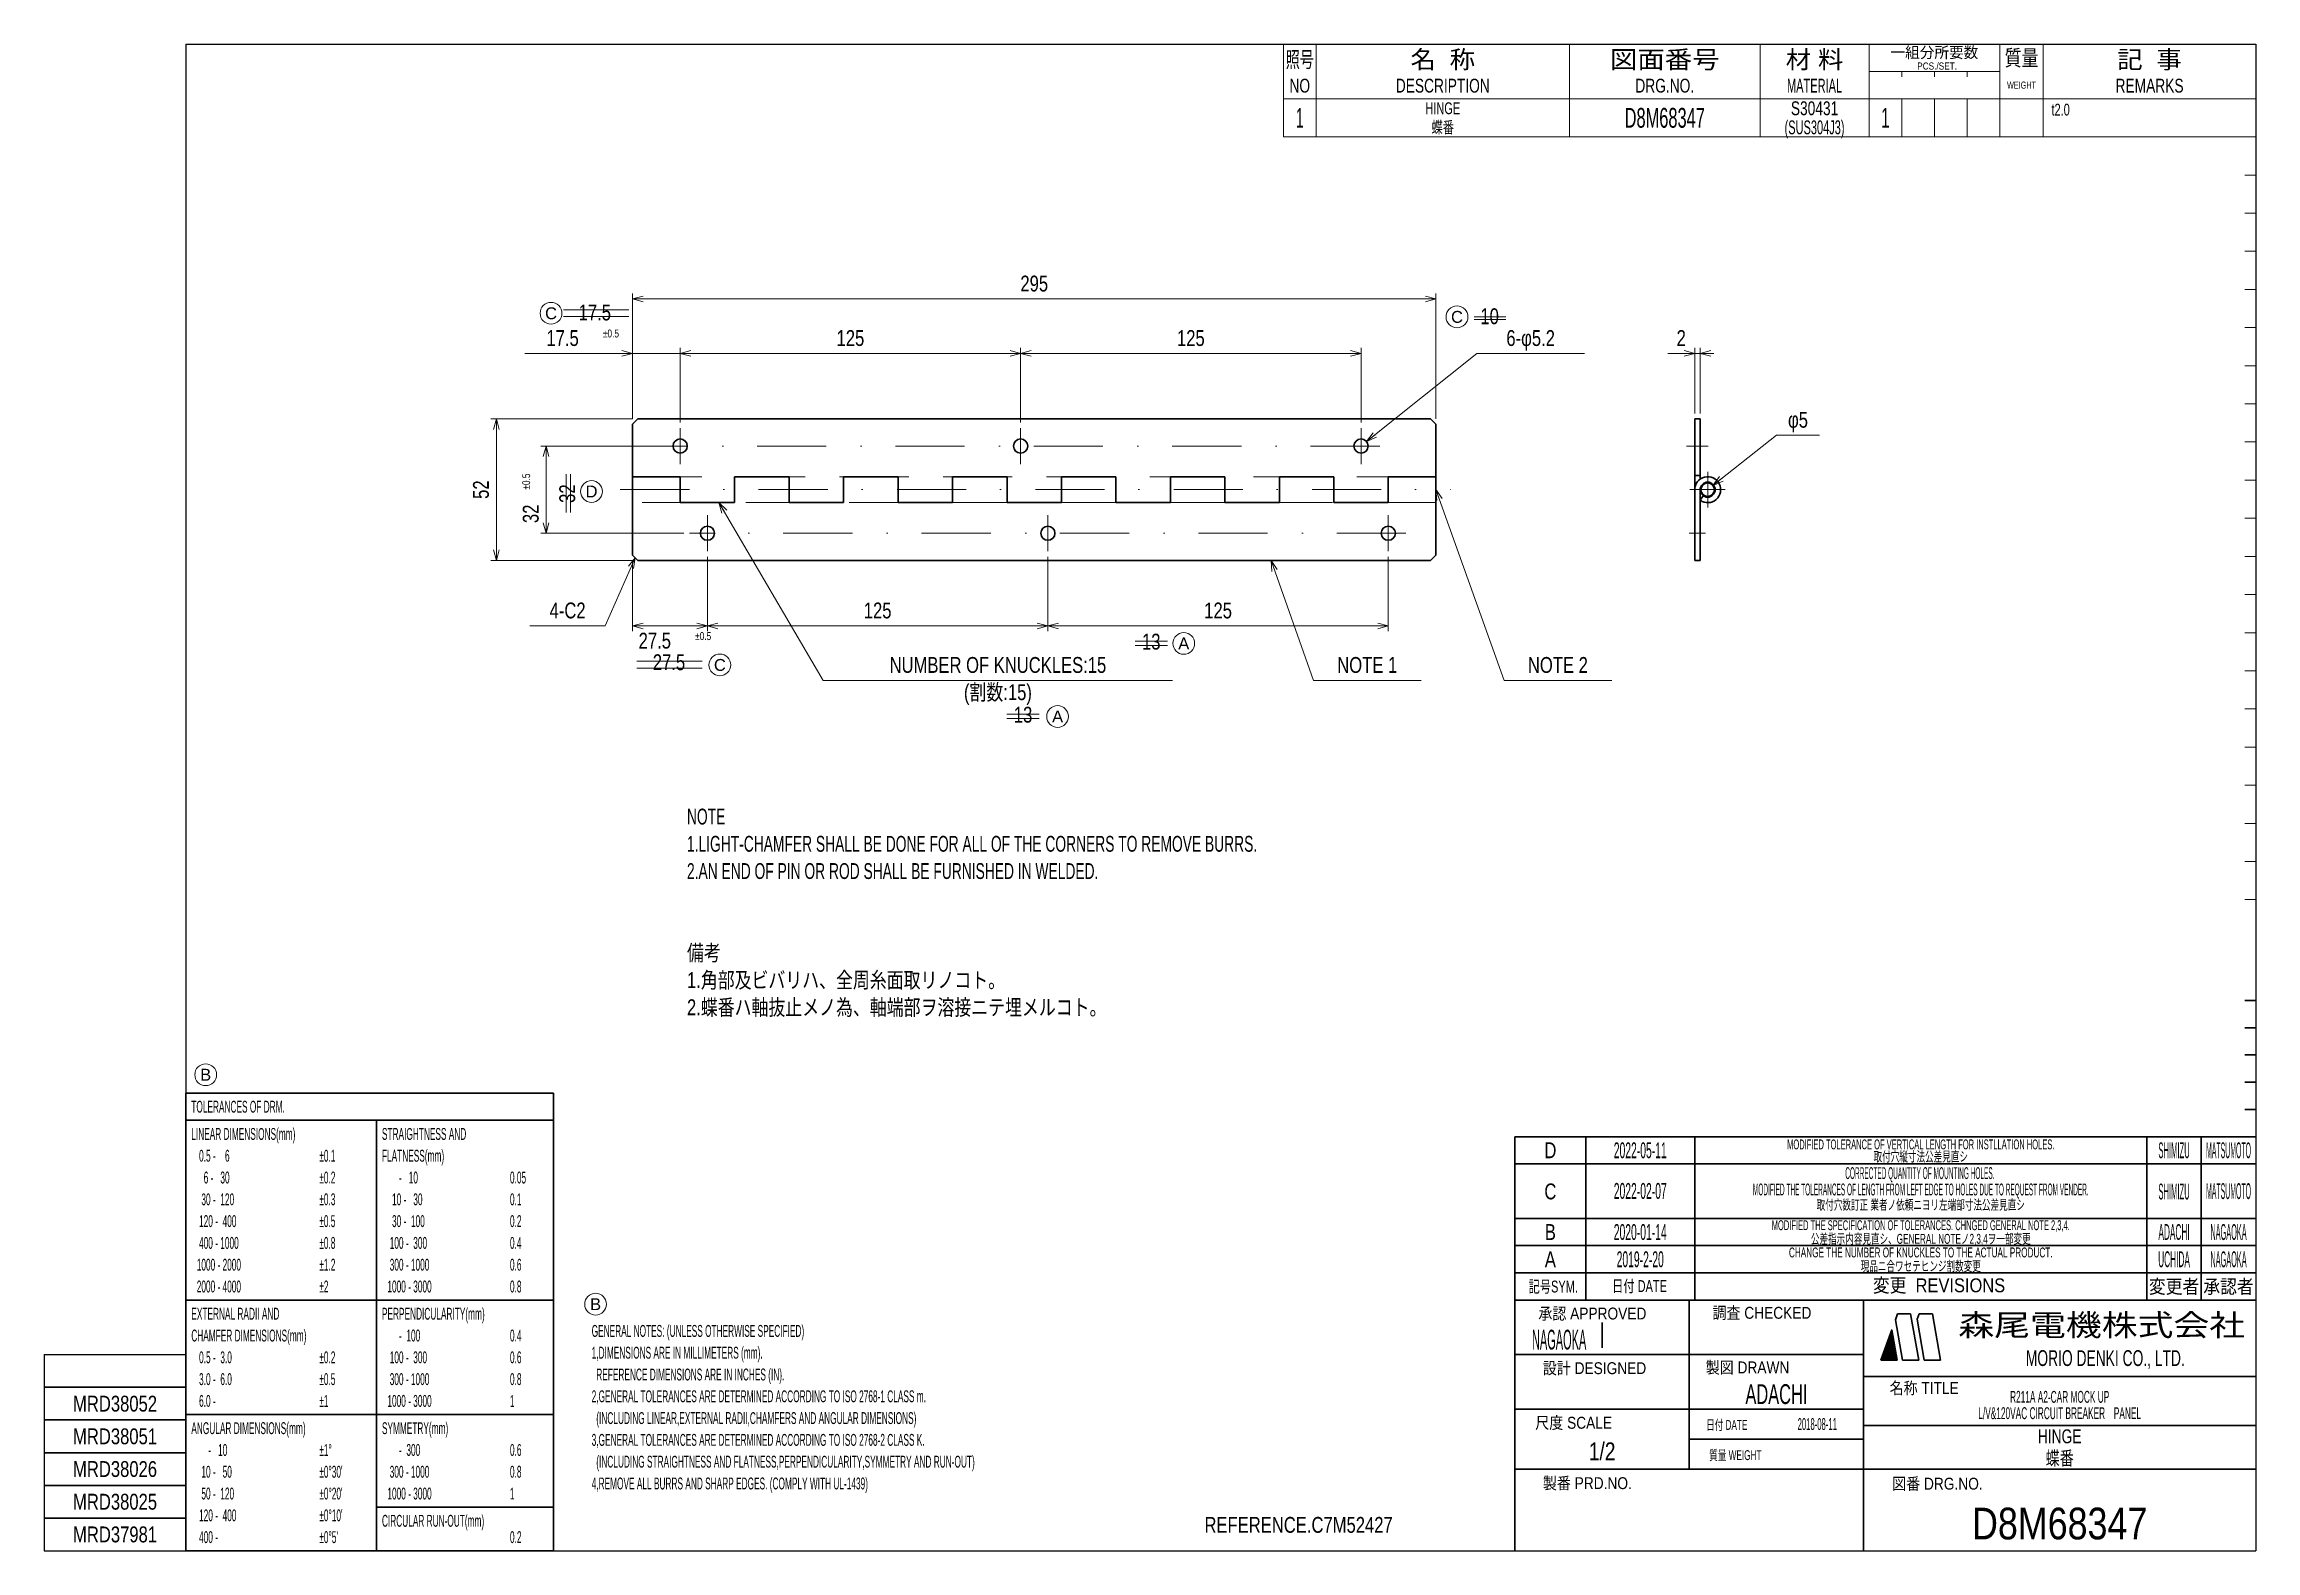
# Model space of a CAD drawing. Header units: millimetres. Extents: x 7 to 413, y 10 to 287.
import ezdxf
from ezdxf.enums import TextEntityAlignment as Align

# ---------------------------------------------------------------- set-up
doc = ezdxf.new("R2010")
doc.units = ezdxf.units.MM
doc.linetypes.add('DASHDOT', pattern=[25.3, 12.7, -6.3, 0, -6.3])
doc.linetypes.add('DASHED', pattern=[19, 12.7, -6.3])
for name, color, linetype in [('05', 7, 'Continuous'), ('GR1_07', 7, 'Continuous'), ('GR1_16', 7, 'Continuous'), ('図面枠D8M', 7, 'Continuous'), ('表題、部品表_01', 7, 'Continuous'), ('表題、部品表_02', 7, 'Continuous'), ('表題、部品表_03', 7, 'Continuous'), ('表題、部品表_訂正', 7, 'Continuous')]:
    doc.layers.add(name, color=color, linetype=linetype)
doc.styles.add('HG丸ｺﾞｼｯｸM-PRO', font='')
doc.styles.get('HG丸ｺﾞｼｯｸM-PRO').set_extended_font_data('HG丸ｺﾞｼｯｸM-PRO')

# ---------------------------------------------------------------- blocks, each defined once
blk = doc.blocks.new('BLKF024')
at = {"layer": '図面枠D8M', "color": 4, "linetype": 'Continuous', "lineweight": 13}
for p, q in [((344.778471, 46.998727), (346.524087, 48.744343)), ((344.8594, 47.221078), (346.502888, 48.864566)), ((344.940329, 47.443428), (346.48169, 48.984789)), ((345.021258, 47.665778), (346.460491, 49.105012)), ((345.102186, 47.888128), (346.439293, 49.225235)), ((345.183115, 48.110479), (346.418094, 49.345457)), ((345.264044, 48.332829), (346.396896, 49.46568)), ((345.344973, 48.555179), (346.375697, 49.585903)), ((345.425902, 48.777529), (346.354499, 49.706126)), ((345.506831, 48.999879), (346.3333, 49.826349)), ((345.58776, 49.22223), (346.312102, 49.946572)), ((345.668689, 49.44458), (346.290903, 50.066794)), ((345.749617, 49.66693), (346.269705, 50.187017)), ((345.830546, 49.88928), (346.248506, 50.30724)), ((345.911475, 50.111631), (346.227307, 50.427463)), ((345.992404, 50.333981), (346.206109, 50.547686)), ((346.073333, 50.556331), (346.18491, 50.667909)), ((346.154262, 50.778681), (346.163712, 50.788131)), ((344.157871, 45.246757), (346.693675, 47.782561)), ((344.211969, 45.442276), (346.672477, 47.902784)), ((344.292898, 45.664626), (346.651278, 48.023006)), ((344.299292, 45.246757), (346.714874, 47.662338)), ((344.373827, 45.886976), (346.63008, 48.143229)), ((344.440714, 45.246757), (346.736072, 47.542115)), ((344.454756, 46.109327), (346.608881, 48.263452)), ((344.535684, 46.331677), (346.587682, 48.383675)), ((344.582135, 45.246757), (346.757271, 47.421892)), ((344.616613, 46.554027), (346.566484, 48.503898)), ((344.697542, 46.776377), (346.545285, 48.624121)), ((344.723556, 45.246757), (346.778469, 47.301669)), ((344.864978, 45.246757), (346.799668, 47.181447)), ((345.006399, 45.246757), (346.820866, 47.061224)), ((345.147821, 45.246757), (346.842065, 46.941001)), ((345.289242, 45.246757), (346.863263, 46.820778)), ((345.430663, 45.246757), (346.884462, 46.700555)), ((345.572085, 45.246757), (346.90566, 46.580332)), ((345.713506, 45.246757), (346.926859, 46.46011)), ((345.854927, 45.246757), (346.948057, 46.339887)), ((345.996349, 45.246757), (346.969256, 46.219664)), ((346.13777, 45.246757), (346.990455, 46.099441)), ((346.279191, 45.246757), (347.011653, 45.979218)), ((346.420613, 45.246757), (347.032852, 45.858995)), ((346.562034, 45.246757), (347.05405, 45.738773)), ((346.703455, 45.246757), (347.075249, 45.61855)), ((346.844877, 45.246757), (347.096447, 45.498327)), ((346.986298, 45.246757), (347.117646, 45.378104)), ((347.12772, 45.246757), (347.138844, 45.257881))]:
    blk.add_line(p, q, dxfattribs=at)
blk = doc.blocks.new('BLKF023')
at = {"layer": '図面枠D8M', "color": 2, "linetype": 'Continuous', "lineweight": 25}
for p, q in [((33, 286.75), (413, 286.75)), ((33, 286.75), (33, 10.25)), ((413, 286.75), (413, 10.25)), ((7, 46.25), (7, 10.25)), ((7, 46.25), (33, 46.25)), ((7, 10.25), (413, 10.25))]:
    blk.add_line(p, q, dxfattribs=at)
at = {"layer": '図面枠D8M', "color": 4, "linetype": 'Continuous', "lineweight": 13}
for p, q in [((413, 269.75), (411, 269.75)), ((413, 262.75), (411, 262.75)), ((413, 255.75), (411, 255.75)), ((413, 248.75), (411, 248.75)), ((413, 241.75), (411, 241.75)), ((413, 234.75), (411, 234.75)), ((413, 227.75), (411, 227.75)), ((413, 220.75), (411, 220.75)), ((413, 213.75), (411, 213.75)), ((413, 206.75), (411, 206.75)), ((413, 199.75), (411, 199.75)), ((413, 192.75), (411, 192.75)), ((413, 185.75), (411, 185.75)), ((413, 178.75), (411, 178.75)), ((413, 171.75), (411, 171.75)), ((413, 164.75), (411, 164.75)), ((413, 157.75), (411, 157.75)), ((413, 150.75), (411, 150.75)), ((413, 143.75), (411, 143.75)), ((413, 136.75), (411, 136.75)), ((411, 129.75), (413, 129.75))]:
    blk.add_line(p, q, dxfattribs=at)
at = {"layer": '図面枠D8M', "color": 3, "linetype": 'Continuous', "lineweight": 35}
for p, q in [((413, 111.25), (411, 111.25)), ((413, 106.25), (411, 106.25)), ((413, 101.25), (411, 101.25)), ((413, 96.25), (411, 96.25)), ((413, 91.25), (411, 91.25)), ((277, 86.25), (277, 10.25)), ((290, 86.25), (290, 56.25)), ((310, 86.25), (310, 56.25)), ((393, 86.25), (393, 56.25)), ((403, 86.25), (403, 56.25)), ((413, 86.25), (411, 86.25)), ((277, 81.25), (413, 81.25)), ((413, 81.25), (411, 81.25)), ((277, 71.25), (413, 71.25)), ((277, 66.25), (413, 66.25)), ((277, 61.25), (413, 61.25)), ((277, 56.25), (413, 56.25)), ((309, 56.25), (309, 25.25)), ((341, 56.25), (341, 10.25)), ((346.84, 52.65), (347.23, 53.75)), ((347.23, 53.75), (349.64, 53.75)), ((351.14, 45.25), (349.64, 53.75)), ((351.18, 53.75), (350.82, 52.76)), ((351.18, 53.75), (353.64, 53.75)), ((355.14, 45.25), (353.64, 53.75)), ((293, 52.17), (293, 47.48)), ((344.14, 45.25), (346.16, 50.8)), ((347.14, 45.25), (346.16, 50.8)), ((348.14, 45.25), (346.84, 52.65)), ((352.14, 45.25), (350.82, 52.76)), ((277, 46.25), (341, 46.25)), ((344.14, 45.25), (347.14, 45.25)), ((348.14, 45.25), (351.14, 45.25)), ((352.14, 45.25), (355.14, 45.25)), ((341, 42.25), (413, 42.25)), ((7, 40.25), (33, 40.25)), ((7, 34.25), (33, 34.25)), ((277, 36.25), (341, 36.25)), ((341, 33.25), (413, 33.25)), ((309, 30.75), (341, 30.75)), ((7, 28.25), (33, 28.25)), ((277, 25.25), (413, 25.25)), ((7, 22.25), (33, 22.25)), ((33, 16.25), (7, 16.25))]:
    blk.add_line(p, q, dxfattribs=at)
at = {"layer": '図面枠D8M', "color": 4, "linetype": 'Continuous', "lineweight": 13}
blk.add_blockref('BLKF024', (0, 0), dxfattribs=at)
at = {"layer": '図面枠D8M', "color": 4, "linetype": 'Continuous', "lineweight": 13, "style": 'HG丸ｺﾞｼｯｸM-PRO'}
for s, height, width, p in [('記号SYM.', 2.182, 0.69227, (284.03, 58.74)), ('日付 DATE', 2.182, 0.692507, (299.87, 58.83)), ('変更  REVISIONS', 2.5455, 0.887352, (354.85, 58.97)), ('変更者', 2.545, 0.887717, (398, 58.75)), ('承認者', 2.545, 0.887717, (408, 58.75)), ('承認 APPROVED', 2.1818, 0.863151, (291.21, 53.79)), ('調査 CHECKED', 2.182, 0.863174, (322.34, 53.92)), ('設計 DESIGNED', 2.1818, 0.862613, (291.61, 43.76)), ('製図 DRAWN', 2.182, 0.863099, (319.7, 43.9)), ('名称 TITLE', 2.182, 0.862489, (352.13, 40.11)), ('尺度 SCALE', 2.182, 0.862581, (287.78, 33.74)), ('日付 DATE', 1.818, 0.618255, (315.88, 33.34)), ('質量 WEIGHT', 1.818, 0.618812, (317.46, 27.8)), ('製番 PRD.NO.', 2.182, 0.863299, (290.29, 22.66)), ('図番 DRG.NO.', 2.182, 0.863083, (354.56, 22.56))]:
    blk.add_text(s, height=height, dxfattribs=dict(at, width=width)).set_placement(p, align=Align.MIDDLE_CENTER)
at = {"layer": '図面枠D8M', "color": 2, "linetype": 'Continuous', "lineweight": 25, "style": 'HG丸ｺﾞｼｯｸM-PRO', "width": 1.206081}
blk.add_text('森尾電機株式会社', height=4, dxfattribs=at).set_placement((384.72, 51.68), align=Align.MIDDLE_CENTER)
at = {"layer": '図面枠D8M', "color": 3, "linetype": 'Continuous', "lineweight": 35, "style": 'HG丸ｺﾞｼｯｸM-PRO', "width": 0.652197}
blk.add_text('MORIO DENKI CO., LTD.', height=2.9091, dxfattribs=at).set_placement((385.38, 45.61), align=Align.MIDDLE_CENTER)
blk = doc.blocks.new('BLKF025')
at = {"layer": '図面枠D8M', "color": 3, "linetype": 'Continuous', "lineweight": 35, "style": 'HG丸ｺﾞｼｯｸM-PRO'}
for s, height, width, p in [('MATSUMOTO', 2.909, 0.26157, (408, 83.75)), ('C', 2.91, 0.782198, (283.5, 76.2)), ('2022-02-07', 2.909, 0.488281, (300, 76.29)), ('MODIFIED THE TOLERANCES OF LENGTH FROM LEFT EDGE TO HOLES DUE TO REQUEST FROM VENDER.', 2.1818, 0.326789, (351.5, 76.56)), ('CORRECTED QUANTITY OF MOUNTING HOLES. ', 2.1818, 0.326566, (351.5, 79.56)), ('SHIMIZU', 2.909, 0.359252, (398, 76.18)), ('MATSUMOTO', 2.909, 0.26157, (408, 76.25)), ('B', 2.91, 0.78204, (283.5, 68.75)), ('2020-01-14', 2.909, 0.488281, (300, 68.75)), ('MODIFIED THE SPECIFICATION OF TOLERANCES. CHNGED GENERAL NOTE 2,3,4.', 1.8182, 0.497821, (351.5, 70)), ('ADACHI', 2.909, 0.39045, (398, 68.75)), ('NAGAOKA', 2.909, 0.334453, (408, 68.75)), ('A', 2.91, 0.782973, (283.5, 63.75)), ('2019-2-20', 2.909, 0.488281, (300, 63.75)), ('CHANGE THE NUMBER OF KNUCKLES TO THE ACTUAL PRODUCT.', 1.8182, 0.618832, (351.5, 65)), ('UCHIDA', 2.909, 0.3908, (398, 63.75)), ('NAGAOKA', 2.909, 0.334453, (408, 63.75)), ('NAGAOKA', 3.636, 0.414524, (285.11, 49)), ('ADACHI', 3.636, 0.619335, (325, 39)), ('L/V&120VAC CIRCUIT BREAKER\u3000PANEL', 2.1818, 0.522042, (377, 35.5)), ('R211A A2-CAR MOCK UP', 2.1818, 0.522319, (377, 38.5)), ('2018-08-11', 2.182, 0.482412, (332.5, 33.5)), ('HINGE', 2.545, 0.741468, (377, 31.25)), ('1/2', 3.273, 0.80628, (293, 28.5)), ('D8M68347', 5.818, 0.845432, (377, 15.25))]:
    blk.add_text(s, height=height, dxfattribs=dict(at, width=width)).set_placement(p, align=Align.MIDDLE_CENTER)
blk = doc.blocks.new('BLKF026')
at = {"layer": 'GR1_07', "color": 3, "linetype": 'Continuous', "lineweight": 35}
for p, q in [((310, 218), (311, 218)), ((310, 205), (310, 218)), ((311, 218), (311, 206.94)), ((311, 207.62), (310, 207.62)), ((310, 192), (310, 205)), ((311, 205), (311, 192)), ((311, 203.06), (311.58, 203.88)), ((311, 192), (310, 192))]:
    blk.add_line(p, q, dxfattribs=at)
at = {"layer": 'GR1_07', "color": 4, "linetype": 'DASHDOT', "lineweight": 13}
for p, q in [((312.5, 213), (308.5, 213)), ((312.38, 201.75), (312.38, 208.25)), ((309.12, 205), (315.62, 205)), ((312, 197), (309, 197))]:
    blk.add_line(p, q, dxfattribs=at)
at = {"layer": 'GR1_07', "color": 3, "linetype": 'Continuous', "lineweight": 35}
for radius in [1.38, 1.25]:
    blk.add_circle((312.38, 205), radius, dxfattribs=at)
blk.add_arc((312.38, 205), 2.38, 234.6235, 180, dxfattribs=at)
blk = doc.blocks.new('FXTIP_ARROW_S')
at = {"color": 0, "linetype": 'Continuous', "lineweight": -2}
for q in [(-1, 0), (-0.97, 0.26), (-0.97, -0.26)]:
    blk.add_line((0, 0), q, dxfattribs=at)
blk = doc.blocks.new('FXTIP_ARROW_E')
at = {"color": 0, "linetype": 'Continuous', "lineweight": -2}
for q in [(-1, 0), (-0.97, 0.26), (-0.97, -0.26)]:
    blk.add_line((0, 0), q, dxfattribs=at)
blk = doc.blocks.new('BLKF027')
at = {"layer": '表題、部品表_02', "color": 4, "linetype": 'Continuous', "lineweight": 13}
for p, q in [((234.5, 276.75), (234.5, 269.75)), ((234.5, 276.75), (413, 276.75)), ((240.5, 276.75), (240.5, 269.75)), ((287, 276.75), (287, 269.75)), ((322, 276.75), (322, 269.75)), ((342, 276.75), (342, 269.75)), ((348, 276.75), (348, 269.75)), ((354, 276.75), (354, 269.75)), ((360, 269.75), (360, 276.75)), ((366, 276.75), (366, 269.75)), ((374, 276.75), (374, 269.75)), ((413, 276.75), (413, 269.75)), ((234.5, 269.75), (413, 269.75))]:
    blk.add_line(p, q, dxfattribs=at)
blk = doc.blocks.new('BLKF029')
at = {"layer": '05', "color": 4, "linetype": 'Continuous', "lineweight": 13}
blk.add_circle((216.2, 176.78), 2, dxfattribs=at)
at = {"layer": '05', "color": 4, "linetype": 'Continuous', "lineweight": 13, "style": 'HG丸ｺﾞｼｯｸM-PRO', "width": 1.042301}
blk.add_text('A', height=2.18, dxfattribs=at).set_placement((216.2, 176.78), align=Align.MIDDLE_CENTER)
blk = doc.blocks.new('BLKF030')
at = {"layer": '05', "color": 4, "linetype": 'Continuous', "lineweight": 13}
blk.add_circle((193.04, 163.37), 2, dxfattribs=at)
at = {"layer": '05', "color": 4, "linetype": 'Continuous', "lineweight": 13, "style": 'HG丸ｺﾞｼｯｸM-PRO', "width": 1.042301}
blk.add_text('A', height=2.18, dxfattribs=at).set_placement((193.04, 163.37), align=Align.MIDDLE_CENTER)
blk = doc.blocks.new('BLKF032')
at = {"layer": '表題、部品表_01', "color": 4, "linetype": 'Continuous', "lineweight": 13}
for p, q in [((234.5, 286.75), (234.5, 276.75)), ((234.5, 286.75), (413, 286.75)), ((240.5, 286.75), (240.5, 276.75)), ((287, 286.75), (287, 276.75)), ((322, 286.75), (322, 276.75)), ((342, 286.75), (342, 276.75)), ((366, 286.75), (366, 276.75)), ((374, 286.75), (374, 276.75)), ((413, 286.75), (413, 276.75)), ((342, 281.75), (366, 281.75)), ((348, 280.75), (348, 281.75)), ((354, 281.75), (354, 280.75)), ((360, 281.75), (360, 280.75)), ((234.5, 276.75), (413, 276.75))]:
    blk.add_line(p, q, dxfattribs=at)
at = {"layer": '表題、部品表_01', "color": 3, "linetype": 'Continuous', "lineweight": 35, "style": 'HG丸ｺﾞｼｯｸM-PRO'}
for s, height, width, p in [('照号', 2.909, 0.651535, (237.5, 283.95)), ('名  称', 3.273, 1.042426, (263.75, 283.95)), ('図面番号', 3.273, 1.127518, (304.5, 283.95)), ('材 料', 3.273, 1.042439, (332, 283.95)), ('一組分所要数', 2.036, 0.966638, (354, 285.25)), ('質量', 2.909, 0.781842, (370, 284.25)), ('記  事', 3.273, 1.042426, (393.5, 283.95)), ('NO', 2.545, 0.740841, (237.5, 279.15)), ('DESCRIPTION', 2.5455, 0.741365, (263.75, 279.15)), ('DRG.NO.', 2.545, 0.741189, (304.5, 279.15)), ('MATERIAL', 2.545, 0.594756, (332, 279.15)), ('PCS./SET.', 1.309, 0.862935, (354.5, 282.75)), ('REMARKS', 2.545, 0.742803, (393.5, 279.15)), ('WEIGHT', 1.309, 0.635507, (370, 279.25))]:
    blk.add_text(s, height=height, dxfattribs=dict(at, width=width)).set_placement(p, align=Align.MIDDLE_CENTER)
blk = doc.blocks.new('BLKF031')
at = {"layer": '表題、部品表_01', "color": 3, "linetype": 'Continuous', "lineweight": 13}
blk.add_blockref('BLKF032', (0, 0), dxfattribs=at)
blk = doc.blocks.new('BLKF033')
at = {"layer": 'GR1_07', "color": 3, "linetype": 'Continuous', "lineweight": 35}
for p, q in [((116, 218), (115, 217)), ((115, 217), (115, 193)), ((261.5, 218), (116, 218)), ((261.5, 218), (262.5, 217)), ((262.5, 193), (262.5, 217)), ((123.75, 207.375), (115, 207.375)), ((123.75, 202.625), (123.75, 207.375)), ((133.75, 202.625), (133.75, 207.375)), ((143.75, 207.375), (133.75, 207.375)), ((143.75, 202.625), (143.75, 207.375)), ((153.75, 202.625), (153.75, 207.375)), ((163.75, 207.375), (153.75, 207.375)), ((163.75, 202.625), (163.75, 207.375)), ((173.75, 202.625), (173.75, 207.375)), ((183.75, 207.375), (173.75, 207.375)), ((183.75, 202.625), (183.75, 207.375)), ((193.75, 202.625), (193.75, 207.375)), ((203.75, 207.375), (193.75, 207.375)), ((203.75, 202.625), (203.75, 207.375)), ((213.75, 202.625), (213.75, 207.375)), ((223.75, 207.375), (213.75, 207.375)), ((223.75, 202.625), (223.75, 207.375)), ((233.75, 202.625), (233.75, 207.375)), ((243.75, 207.375), (233.75, 207.375)), ((243.75, 202.625), (243.75, 207.375)), ((253.75, 202.625), (253.75, 207.375)), ((262.5, 207.375), (253.75, 207.375)), ((133.75, 202.625), (123.75, 202.625)), ((153.75, 202.625), (143.75, 202.625)), ((173.75, 202.625), (163.75, 202.625)), ((193.75, 202.625), (183.75, 202.625)), ((213.75, 202.625), (203.75, 202.625)), ((233.75, 202.625), (223.75, 202.625)), ((253.75, 202.625), (243.75, 202.625)), ((115, 193), (116, 192)), ((116, 192), (261.5, 192)), ((262.5, 193), (261.5, 192))]:
    blk.add_line(p, q, dxfattribs=at)
at = {"layer": 'GR1_07', "color": 4, "linetype": 'DASHDOT', "lineweight": 13}
for p, q in [((123.75, 209.7), (123.75, 216.3)), ((186.25, 209.7), (186.25, 216.3)), ((248.75, 209.7), (248.75, 216.3)), ((252.171, 213), (120.45, 213)), ((112.758, 205), (265.258, 205)), ((128.75, 193.7), (128.75, 200.3)), ((191.25, 193.7), (191.25, 200.3)), ((253.75, 193.7), (253.75, 200.3)), ((256.976, 197), (125.45, 197))]:
    blk.add_line(p, q, dxfattribs=at)
at = {"layer": 'GR1_07', "color": 4, "linetype": 'DASHED', "lineweight": 13}
for p, q in [((115, 207.375), (262.5, 207.375)), ((262.5, 202.625), (115, 202.625))]:
    blk.add_line(p, q, dxfattribs=at)
at = {"layer": 'GR1_07', "color": 3, "linetype": 'Continuous', "lineweight": 35}
for centre in [(123.75, 213), (186.25, 213), (248.75, 213), (128.75, 197), (191.25, 197), (253.75, 197)]:
    blk.add_circle(centre, 1.3, dxfattribs=at)
blk = doc.blocks.new('BLKF034')
at = {"layer": '図面枠D8M', "color": 3, "linetype": 'Continuous', "lineweight": 35}
for p, q in [((33, 94.25), (100.5, 94.25)), ((33, 94.25), (33, 10.25)), ((100.5, 10.25), (100.5, 94.25)), ((33, 89.25), (100.5, 89.25)), ((68, 10.25), (68, 89.25)), ((33, 56.25), (68, 56.25)), ((68, 56.25), (100.5, 56.25)), ((33, 35.25), (68, 35.25)), ((68, 35.25), (100.5, 35.25)), ((68, 18.25), (100.5, 18.25)), ((33, 10.25), (100.5, 10.25))]:
    blk.add_line(p, q, dxfattribs=at)
at = {"layer": '図面枠D8M', "color": 4, "linetype": 'Continuous', "lineweight": 13, "style": 'HG丸ｺﾞｼｯｸM-PRO'}
for s, height, width, p in [('TOLERANCES OF DRM.', 2.1818, 0.522208, (34, 91.75)), ('LINEAR DIMENSIONS(mm)', 2.1818, 0.521664, (34, 86.75)), ('STRAIGHTNESS AND', 2.1818, 0.521949, (69, 86.75)), (' 0.5 -    6', 2.1818, 0.524049, (35, 82.75)), ('±0.1', 2.182, 0.52198, (57.5, 82.75)), ('FLATNESS(mm)', 2.1818, 0.521994, (69, 82.75)), ('   6 -   30', 2.1818, 0.52397, (35, 78.75)), ('±0.2', 2.182, 0.52198, (57.5, 78.75)), ('     -   10', 2.1818, 0.524651, (70, 78.75)), ('0.05', 2.182, 0.52205, (92.5, 78.75)), ('  30 -  120', 2.1818, 0.522893, (35, 74.75)), ('±0.3', 2.182, 0.52198, (57.5, 74.75)), ('  10 -   30', 2.1818, 0.523391, (70, 74.75)), ('0.1', 2.182, 0.522424, (92.5, 74.75)), (' 120 -  400', 2.1818, 0.52246, (35, 70.75)), ('±0.5', 2.182, 0.52198, (57.5, 70.75)), ('  30 -  100', 2.1818, 0.522893, (70, 70.75)), ('0.2', 2.182, 0.522424, (92.5, 70.75)), (' 400 - 1000', 2.1818, 0.52208, (35, 66.75)), ('±0.8', 2.182, 0.52198, (57.5, 66.75)), (' 100 -  300', 2.1818, 0.52246, (70, 66.75)), ('0.4', 2.182, 0.522424, (92.5, 66.75)), ('1000 - 2000', 2.1818, 0.521744, (35, 62.75)), ('±1.2', 2.182, 0.52198, (57.5, 62.75)), (' 300 - 1000', 2.1818, 0.52208, (70, 62.75)), ('0.6', 2.182, 0.522424, (92.5, 62.75)), ('2000 - 4000', 2.1818, 0.521744, (35, 58.75)), ('±2', 2.182, 0.521216, (57.5, 58.75)), ('1000 - 3000', 2.1818, 0.521744, (70, 58.75)), ('0.8', 2.182, 0.522424, (92.5, 58.75)), ('EXTERNAL RADII AND', 2.1818, 0.522426, (34, 53.75)), ('PERPENDICULARITY(mm)', 2.1818, 0.521822, (69, 53.75)), ('CHAMFER DIMENSIONS(mm)', 2.1818, 0.521615, (34, 49.75)), ('     -  100', 2.1818, 0.52397, (70, 49.75)), ('0.4', 2.182, 0.522424, (92.5, 49.75)), (' 0.5 -  3.0', 2.1818, 0.523514, (35, 45.75)), ('±0.2', 2.182, 0.52198, (57.5, 45.75)), (' 100 -  300', 2.1818, 0.52246, (70, 45.75)), ('0.6', 2.182, 0.522424, (92.5, 45.75)), (' 3.0 -  6.0', 2.1818, 0.523514, (35, 41.75)), ('±0.5', 2.182, 0.52198, (57.5, 41.75)), (' 300 - 1000', 2.1818, 0.52208, (70, 41.75)), ('0.8', 2.182, 0.522424, (92.5, 41.75)), (' 6.0 -', 2.182, 0.523279, (35, 37.75)), ('±1', 2.182, 0.521216, (57.5, 37.75)), ('1000 - 3000', 2.1818, 0.521744, (70, 37.75)), ('1', 2.18, 0.521199, (92.5, 37.75)), ('ANGULAR DIMENSIONS(mm)', 2.1818, 0.521887, (34, 32.75)), ('SYMMETRY(mm)', 2.1818, 0.521222, (69, 32.75)), ('     -   10', 2.1818, 0.524651, (35, 28.75)), ('±1°', 2.182, 0.52122, (57.5, 28.75)), ('     -  300', 2.1818, 0.52397, (70, 28.75)), ('0.6', 2.182, 0.522424, (92.5, 28.75)), ('  10 -   50', 2.1818, 0.523391, (35, 24.75)), ("±0°30'", 2.182, 0.521679, (57.5, 24.75)), (' 300 - 1000', 2.1818, 0.52208, (70, 24.75)), ('0.8', 2.182, 0.522424, (92.5, 24.75)), ('  50 -  120', 2.1818, 0.522893, (35, 20.75)), ("±0°20'", 2.182, 0.521679, (57.5, 20.75)), ('1000 - 3000', 2.1818, 0.521744, (70, 20.75)), ('1', 2.18, 0.521199, (92.5, 20.75)), (' 120 -  400', 2.1818, 0.52246, (35, 16.75)), ("±0°10'", 2.182, 0.521679, (57.5, 16.75)), ('CIRCULAR RUN-OUT(mm)', 2.1818, 0.521639, (69, 15.75)), (' 400 -', 2.182, 0.52234, (35, 12.75)), ("±0°5'", 2.182, 0.521776, (57.5, 12.75)), ('0.2', 2.182, 0.522424, (92.5, 12.75))]:
    blk.add_text(s, height=height, dxfattribs=dict(at, width=width)).set_placement(p, align=Align.MIDDLE_LEFT)
blk = doc.blocks.new('BLKF035')
at = {"layer": '表題、部品表_訂正', "color": 4, "linetype": 'Continuous', "lineweight": 13}
blk.add_circle((36.64, 97.62), 2, dxfattribs=at)
at = {"layer": '表題、部品表_訂正', "color": 4, "linetype": 'Continuous', "lineweight": 13, "style": 'HG丸ｺﾞｼｯｸM-PRO', "width": 1.04272}
blk.add_text('B', height=2.18, dxfattribs=at).set_placement((36.64, 97.62), align=Align.MIDDLE_CENTER)
blk = doc.blocks.new('BLKF036')
at = {"layer": '表題、部品表_訂正', "color": 4, "linetype": 'Continuous', "lineweight": 13}
blk.add_circle((108.22, 55.5), 2, dxfattribs=at)
at = {"layer": '表題、部品表_訂正', "color": 4, "linetype": 'Continuous', "lineweight": 13, "style": 'HG丸ｺﾞｼｯｸM-PRO', "width": 1.04272}
blk.add_text('B', height=2.18, dxfattribs=at).set_placement((108.22, 55.5), align=Align.MIDDLE_CENTER)
blk = doc.blocks.new('BLKF037')
at = {"layer": '05', "color": 4, "linetype": 'Continuous', "lineweight": 13}
blk.add_circle((266.36, 236.71), 2, dxfattribs=at)
at = {"layer": '05', "color": 4, "linetype": 'Continuous', "lineweight": 13, "style": 'HG丸ｺﾞｼｯｸM-PRO', "width": 1.042931}
blk.add_text('C', height=2.18, dxfattribs=at).set_placement((266.36, 236.71), align=Align.MIDDLE_CENTER)
blk = doc.blocks.new('BLKF038')
at = {"layer": '05', "color": 4, "linetype": 'Continuous', "lineweight": 13}
blk.add_circle((131.04, 172.83), 2, dxfattribs=at)
at = {"layer": '05', "color": 4, "linetype": 'Continuous', "lineweight": 13, "style": 'HG丸ｺﾞｼｯｸM-PRO', "width": 1.042931}
blk.add_text('C', height=2.18, dxfattribs=at).set_placement((131.04, 172.83), align=Align.MIDDLE_CENTER)
blk = doc.blocks.new('BLKF039')
at = {"layer": '05', "color": 4, "linetype": 'Continuous', "lineweight": 13}
blk.add_circle((100.04, 237.37), 2, dxfattribs=at)
at = {"layer": '05', "color": 4, "linetype": 'Continuous', "lineweight": 13, "style": 'HG丸ｺﾞｼｯｸM-PRO', "width": 1.042931}
blk.add_text('C', height=2.18, dxfattribs=at).set_placement((100.04, 237.37), align=Align.MIDDLE_CENTER)
blk = doc.blocks.new('BLKF040')
at = {"layer": '05', "color": 4, "linetype": 'Continuous', "lineweight": 13}
blk.add_circle((107.48, 204.67), 2, dxfattribs=at)
at = {"layer": '05', "color": 4, "linetype": 'Continuous', "lineweight": 13, "style": 'HG丸ｺﾞｼｯｸM-PRO', "width": 1.042833}
blk.add_text('D', height=2.18, dxfattribs=at).set_placement((107.48, 204.67), align=Align.MIDDLE_CENTER)

msp = doc.modelspace()

# ---------------------------------------------------------------- linework, layer by layer
at = {"layer": '05', "color": 2, "linetype": 'Continuous', "lineweight": 13}
for p, q in [((114.3, 238), (102.3, 238)), ((114.3, 236.76), (102.3, 236.76)), ((127.8, 173.5), (115.8, 173.5)), ((127.8, 172.26), (115.8, 172.26))]:
    msp.add_line(p, q, dxfattribs=at)
at = {"layer": '05', "color": 4, "linetype": 'Continuous', "lineweight": 13}
for p, q in [((269.49, 236.75), (275.3, 236.75)), ((269.49, 236.25), (275.3, 236.25)), ((207.27, 177.18), (213.19, 177.18)), ((207.27, 176.38), (213.19, 176.38)), ((183.74, 163.77), (189.66, 163.77)), ((183.74, 162.97), (189.66, 162.97))]:
    msp.add_line(p, q, dxfattribs=at)
at = {"layer": '05', "color": 254, "linetype": 'Continuous', "lineweight": 13}
for p, q in [((102.83, 200.83), (102.83, 207.83)), ((103.59, 200.83), (103.59, 207.83))]:
    msp.add_line(p, q, dxfattribs=at)
at = {"layer": 'GR1_16', "color": 4, "linetype": 'Continuous', "lineweight": 13}
for p, q in [((115, 218), (115, 241)), ((115, 240), (262.5, 240)), ((262.5, 218), (262.5, 241)), ((95.24, 230), (115, 230)), ((115, 218), (115, 231)), ((115, 230), (123.75, 230)), ((123.75, 217.3), (123.75, 231)), ((123.75, 230), (186.25, 230)), ((186.25, 217.3), (186.25, 231)), ((186.25, 230), (248.75, 230)), ((248.75, 217.3), (248.75, 231)), ((249.77, 213.81), (270, 230)), ((270, 230), (289.76, 230)), ((305.04, 230), (310, 230)), ((310, 219), (310, 231)), ((310, 230), (311, 230)), ((311, 219), (311, 231)), ((311, 230), (313.5, 230)), ((115, 218), (89, 218)), ((90, 192), (90, 218)), ((121.45, 213), (98.14, 213)), ((99.14, 197), (99.14, 213)), ((313.35, 205.78), (325, 215)), ((325, 215), (332.92, 215)), ((262.5, 205), (275, 170)), ((130.87, 202.63), (150, 170)), ((124.45, 197), (98.14, 197)), ((115, 192), (89, 192)), ((115.5, 192.5), (110, 180)), ((115, 192), (115, 179)), ((128.75, 192.7), (128.75, 179)), ((191.25, 192.7), (191.25, 179)), ((232.22, 192), (240, 170)), ((253.75, 192.7), (253.75, 179)), ((110, 180), (96.16, 180)), ((115, 180), (128.75, 180)), ((128.75, 180), (191.25, 180)), ((191.25, 180), (253.75, 180)), ((150, 170), (214.16, 170)), ((240, 170), (259.76, 170)), ((275, 170), (294.76, 170))]:
    msp.add_line(p, q, dxfattribs=at)
at = {"layer": '図面枠D8M', "color": 3, "linetype": 'Continuous', "lineweight": 35}
msp.add_line((277, 86.25), (413, 86.25), dxfattribs=at)

# ---------------------------------------------------------------- block references
at = {"layer": '05', "color": 4, "linetype": 'Continuous', "lineweight": 13}
for name in ['BLKF039', 'BLKF037', 'BLKF040', 'BLKF029', 'BLKF038', 'BLKF030']:
    msp.add_blockref(name, (0, 0), dxfattribs=at)
at = {"layer": 'GR1_07', "color": 3, "linetype": 'Continuous', "lineweight": 35}
for name in ['BLKF033', 'BLKF026']:
    msp.add_blockref(name, (0, 0), dxfattribs=at)
at = {"layer": 'GR1_16', "color": 4, "linetype": 'Continuous', "lineweight": 13, "xscale": 2, "yscale": 2}
for name, p, rotation in [('FXTIP_ARROW_S', (115, 240), 180), ('FXTIP_ARROW_E', (262.5, 240), 360), ('FXTIP_ARROW_E', (115, 230), 360), ('FXTIP_ARROW_S', (123.75, 230), 180), ('FXTIP_ARROW_E', (186.25, 230), 360), ('FXTIP_ARROW_S', (186.25, 230), 180), ('FXTIP_ARROW_E', (248.75, 230), 360), ('FXTIP_ARROW_E', (310, 230), 360), ('FXTIP_ARROW_S', (311, 230), 180), ('FXTIP_ARROW_E', (90, 218), 90), ('FXTIP_ARROW_S', (249.77, 213.81), 218.6598082540962), ('FXTIP_ARROW_E', (99.14, 213), 90), ('FXTIP_ARROW_S', (313.35, 205.78), 218.3820127120129), ('FXTIP_ARROW_S', (262.5, 205), 109.6538240580361), ('FXTIP_ARROW_S', (99.14, 197), 270), ('FXTIP_ARROW_S', (130.87, 202.63), 120.3810610637986), ('FXTIP_ARROW_S', (90, 192), 270), ('FXTIP_ARROW_S', (115.5, 192.5), 66.25050550713323), ('FXTIP_ARROW_S', (232.22, 192), 109.4726726939213), ('FXTIP_ARROW_S', (115, 180), 180), ('FXTIP_ARROW_E', (128.75, 180), 360), ('FXTIP_ARROW_S', (128.75, 180), 180), ('FXTIP_ARROW_E', (191.25, 180), 360), ('FXTIP_ARROW_S', (191.25, 180), 180), ('FXTIP_ARROW_E', (253.75, 180), 360)]:
    msp.add_blockref(name, p, dxfattribs=dict(at, rotation=rotation))
at = {"layer": '図面枠D8M', "color": 4, "linetype": 'Continuous', "lineweight": 35}
msp.add_blockref('BLKF023', (0, 0), dxfattribs=at)
at = {"layer": '図面枠D8M', "color": 4, "linetype": 'Continuous', "lineweight": 13}
msp.add_blockref('BLKF034', (0, 0), dxfattribs=at)
at = {"layer": '図面枠D8M', "color": 3, "linetype": 'Continuous', "lineweight": 35}
msp.add_blockref('BLKF025', (0, 0), dxfattribs=at)
at = {"layer": '表題、部品表_01', "color": 3, "linetype": 'Continuous', "lineweight": 13}
msp.add_blockref('BLKF031', (0, 0), dxfattribs=at)
at = {"layer": '表題、部品表_02', "color": 4, "linetype": 'Continuous', "lineweight": 13}
msp.add_blockref('BLKF027', (0, 0), dxfattribs=at)
at = {"layer": '表題、部品表_訂正', "color": 4, "linetype": 'Continuous', "lineweight": 13}
for name in ['BLKF035', 'BLKF036']:
    msp.add_blockref(name, (0, 0), dxfattribs=at)

# ---------------------------------------------------------------- texts
at = {"layer": '05', "color": 3, "linetype": 'Continuous', "lineweight": 35, "style": 'HG丸ｺﾞｼｯｸM-PRO'}
for s, rotation, width, p in [('17.5', 0, 0.784749, (108.08, 235.19)), ('32', 90, 0.784542, (105.34, 204.27)), ('27.5', 0, 0.784749, (121.69, 171))]:
    msp.add_text(s, height=2.909, rotation=rotation, dxfattribs=dict(at, width=width)).set_placement(p, align=Align.BOTTOM_CENTER)
at = {"layer": '05', "color": 3, "linetype": 'Continuous', "lineweight": 35, "style": 'HG丸ｺﾞｼｯｸM-PRO', "width": 0.784542}
for s, p in [('10', (272.35, 234.5)), ('13', (210.23, 174.78)), ('13', (186.7, 161.37))]:
    msp.add_text(s, height=2.909, dxfattribs=at).set_placement(p, align=Align.BOTTOM_CENTER)
at = {"layer": 'GR1_16', "color": 3, "linetype": 'Continuous', "lineweight": 35, "style": 'HG丸ｺﾞｼｯｸM-PRO'}
for s, height, rotation, width, p in [('295', 2.909, 0, 0.784542, (188.75, 240.5)), ('17.5', 2.909, 0, 0.784749, (102.16, 230.5)), ('±0.5', 1.455, 0, 0.783726, (111.04, 232.5)), ('125', 2.909, 0, 0.784542, (155, 230.5)), ('125', 2.909, 0, 0.784542, (217.5, 230.5)), ('2', 2.91, 0, 0.784542, (307.52, 230.5)), ('±0.5', 1.455, 90, 0.783726, (96.64, 206.48)), ('52', 2.909, 90, 0.784542, (89.5, 205)), ('32', 2.909, 90, 0.784542, (98.64, 200.56)), ('125', 2.909, 0, 0.784542, (160, 180.5)), ('125', 2.909, 0, 0.784542, (222.5, 180.5)), ('27.5', 2.909, 0, 0.784749, (119.09, 174.96)), ('±0.5', 1.455, 0, 0.783726, (127.97, 176.96))]:
    msp.add_text(s, height=height, rotation=rotation, dxfattribs=dict(at, width=width)).set_placement(p, align=Align.BOTTOM_CENTER)
for s, height, width, p in [('6-φ5.2', 2.909, 0.783565, (279.88, 230.5)), ('φ5', 2.909, 0.782992, (328.96, 215.5)), ('4-C2', 2.909, 0.783285, (103.08, 180.5)), ('NUMBER OF KNUCKLES:15', 2.9091, 0.782828, (182.08, 170.5)), ('NOTE 1', 2.909, 0.784001, (249.88, 170.5)), ('NOTE 2', 2.909, 0.784001, (284.88, 170.5)), ('(割数:15)', 2.909, 0.782996, (182.08, 165.5))]:
    msp.add_text(s, height=height, dxfattribs=dict(at, width=width)).set_placement(p, align=Align.BOTTOM_CENTER)
at = {"layer": '図面枠D8M', "color": 3, "linetype": 'Continuous', "lineweight": 35, "style": 'HG丸ｺﾞｼｯｸM-PRO'}
for s, height, width, p in [('MODIFIED TOLERANCE OF VERTICAL LENGTH FOR INSTLLATION HOLES.', 1.8182, 0.498084, (351.5, 84.83)), ('D', 2.91, 0.784656, (283.5, 83.75)), ('2022-05-11', 2.909, 0.488281, (300, 83.75)), ('取付穴縦寸法公差見直シ', 1.8182, 0.618958, (351.5, 82.61)), ('SHIMIZU', 2.909, 0.359252, (398, 83.75)), ('取付穴数訂正 業者ノ依頼ニヨリ左端部寸法公差見直シ', 1.8182, 0.618879, (351.5, 73.75)), ('公差指示内容見直シ、GENERAL NOTEノ2,3,4ヲ一部変更', 1.8182, 0.618995, (351.5, 67.5)), ('現品ニ合ワセテヒンジ割数変更', 1.8182, 0.618958, (351.5, 62.5)), ('MRD38052', 2.909, 0.783793, (20, 37.25)), ('MRD38051', 2.909, 0.783793, (20, 31.25)), ('蝶番', 2.545, 0.741121, (377, 27.25)), ('MRD38026', 2.909, 0.783793, (20, 25.25)), ('MRD38025', 2.909, 0.783793, (20, 19.25)), ('MRD37981', 2.909, 0.783793, (20, 13.25))]:
    msp.add_text(s, height=height, dxfattribs=dict(at, width=width)).set_placement(p, align=Align.MIDDLE_CENTER)
for s, width, p in [('GENERAL NOTES: (UNLESS OTHERWISE SPECIFIED)', 0.52211, (107.5, 51.69)), ('1,DIMENSIONS ARE IN MILLIMETERS (mm).', 0.522052, (107.5, 47.69)), ('  REFERENCE DIMENSIONS ARE IN INCHES (IN).', 0.522009, (107.5, 43.69)), ('2,GENERAL TOLERANCES ARE DETERMINED ACCORDING TO ISO 2768-1 CLASS m.', 0.522186, (107.5, 39.69)), ('  (INCLUDING LINEAR,EXTERNAL RADII,CHAMFERS AND ANGULAR DIMENSIONS)', 0.522355, (107.5, 35.69)), ('3,GENERAL TOLERANCES ARE DETERMINED ACCORDING TO ISO 2768-2 CLASS K.', 0.52223, (107.5, 31.69)), ('  (INCLUDING STRAIGHTNESS AND FLATNESS,PERPENDICULARITY,SYMMETRY AND RUN-OUT)', 0.522087, (107.5, 27.69)), ('4,REMOVE ALL BURRS AND SHARP EDGES. (COMPLY WITH UL-1439)', 0.52235, (107.5, 23.69))]:
    msp.add_text(s, height=2.1818, dxfattribs=dict(at, width=width)).set_placement(p, align=Align.TOP_LEFT)
at = {"layer": '図面枠D8M', "color": 3, "linetype": 'Continuous', "lineweight": 35, "style": 'HG丸ｺﾞｼｯｸM-PRO', "width": 0.783575}
msp.add_text('REFERENCE.C7M52427', height=2.9091, dxfattribs=at).set_placement((220, 15), align=Align.MIDDLE_LEFT)
at = {"layer": '表題、部品表_01', "color": 3, "linetype": 'Continuous', "lineweight": 35, "style": 'HG丸ｺﾞｼｯｸM-PRO'}
for s, height, width, p in [('NOTE', 2.909, 0.651162, (125, 145)), ('1.LIGHT-CHAMFER SHALL BE DONE FOR ALL OF THE CORNERS TO REMOVE BURRS.', 2.9091, 0.651759, (125, 140)), ('2.AN END OF PIN OR ROD SHALL BE FURNISHED IN WELDED.', 2.9091, 0.651886, (125, 135)), ('備考', 2.909, 0.781842, (125, 120)), ('1.角部及ビバリハ、全周糸面取リノコト。', 2.9091, 0.782004, (125, 115)), ('2.蝶番ハ軸抜止メノ為、軸端部ヲ溶接ニテ埋メルコト。', 2.9091, 0.781965, (125, 110))]:
    msp.add_text(s, height=height, dxfattribs=dict(at, width=width)).set_placement(p, align=Align.MIDDLE_LEFT)
at = {"layer": '表題、部品表_03', "color": 3, "linetype": 'Continuous', "lineweight": 35, "style": 'HG丸ｺﾞｼｯｸM-PRO'}
for s, height, width, p in [('HINGE', 2.182, 0.691713, (263.75, 275)), ('S30431', 2.545, 0.740904, (332, 275)), ('1', 3.64, 0.521199, (237.5, 273.25)), ('蝶番', 2.182, 0.692256, (263.75, 271.5)), ('D8M68347', 3.636, 0.619412, (304.5, 273.25)), ('(SUS304J3)', 2.545, 0.593559, (332, 271.5)), ('1', 3.64, 0.576062, (345, 273.25))]:
    msp.add_text(s, height=height, dxfattribs=dict(at, width=width)).set_placement(p, align=Align.MIDDLE_CENTER)
at = {"layer": '表題、部品表_03', "color": 3, "linetype": 'Continuous', "lineweight": 35, "style": 'HG丸ｺﾞｼｯｸM-PRO', "width": 0.690457}
msp.add_text('t2.0', height=2.182, dxfattribs=at).set_placement((375.5, 274.75), align=Align.MIDDLE_LEFT)

doc.saveas('drawing.dxf')
